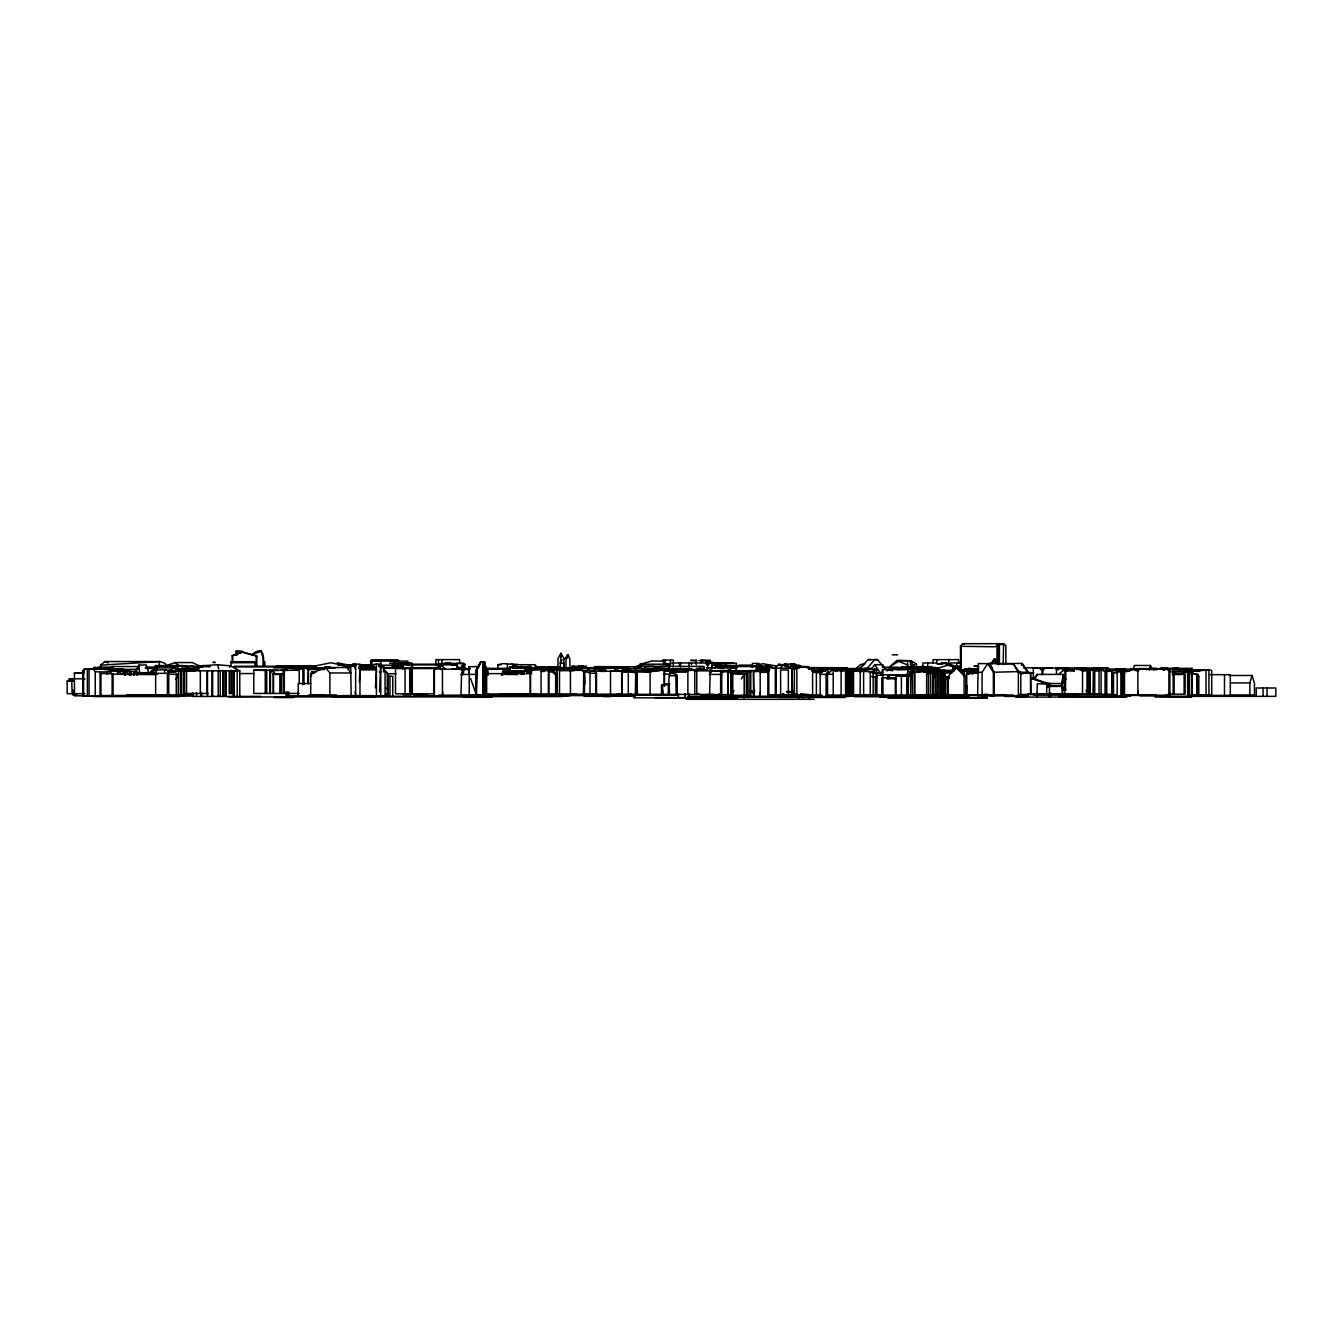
<?xml version="1.0" encoding="UTF-8"?>
<svg xmlns="http://www.w3.org/2000/svg" width="1343" height="1343" viewBox="0 0 1343 1343"><rect width="100%" height="100%" fill="white"/><g stroke="black" fill="none" stroke-linecap="round" stroke-linejoin="round"><path stroke-width="1.5" d="M966.742 685.266L966.658 694.919L966.826 670.039L964.475 670.039L964.308 675.411M760.239 692.35L760.172 696.396L760.172 671.45L753.507 671.466L753.507 696.396M733.933 690.403L730.777 695.321L731.65 673.313M477.672 667.907L480.979 661.881L484.705 661.914L484.47 696.228M1138.025 691.259L1137.874 695.221L1137.874 668.596L1168.897 668.596L1169.854 671.08L1169.854 695.221L1124.527 695.221L1124.527 671.45L1131.125 668.915L1136.128 668.932M307.816 683.671L308.42 669.502L307.295 669.385L324.586 669.368L307.295 669.385M521.94 671.55L521.94 674.488L521.554 671.869L505.891 671.869L505.774 674.488L517.424 674.488L504.632 673.196L501.14 675.093M664.265 674.102L664.432 670.795L670.039 670.829L669.804 674.102L664.265 674.102L664.265 684.896L662.183 685.014L668.663 684.175L668.663 694.281M359.303 681.841L359.974 669.872L376.426 669.872L375.419 687.834M621.456 668.848L645.295 668.848L645.127 671.819L631.025 671.701M755.891 671.618L756.613 666.262L757.032 670.946M478.108 667.723L477.47 666.615L468.992 666.682L468.908 672.709M596.493 694.18L596.493 673.279L594.966 671.131L590.081 671.114L589.946 694.18L591.524 694.18M379.532 691.83L380.505 668.126M390.477 661.612L390.595 659.849L378.911 659.849L379.011 661.612L378.323 659.816L371.826 659.816L370.55 660.756L370.55 664.852M1028.486 695.808L977.62 695.808L978.241 663.643L992.645 663.593L993.971 661.763L995.902 661.696L998.101 664.718M463.234 673.296L463.553 669.2L464.376 669.586M1036.997 694.516L1037.283 683.721L1046.835 684.023L1046.6 694.516M442.77 691.947L442.451 695.842L442.451 668.982L433.856 668.982L433.856 695.842M730.777 695.321L730.928 671.534L750.821 671.534M671.634 672.138L675.714 672.155L675.915 669.553L645.278 669.569L645.127 672.155L651.254 672.088M397.662 661.125L397.763 659.816L391.166 659.816L391.854 661.612L390.595 659.849M968.739 674.236L968.353 670.358L968.102 673.498C964.694 667.958 980.323 671.147 964.979 670.392L978.644 670.745M668.663 684.04L662.452 684.997L662.435 694.281L662.77 690.587M932.949 696.043L933.318 669.234L908.405 669.234L907.146 674.891M969.915 673.598L970.25 670.258M731.18 672.692L730.961 670.308L709.927 670.829L709.574 674.421L721.846 674.421M524.559 671.55L506.009 671.55L505.774 673.733M521.168 674.488L521.554 671.869M921.835 667.253L916.681 667.672M1189.545 674.925L1190.032 671.651L1191.896 671.5L1192.231 696.597L1169.77 696.597M747.212 695.321L747.212 673.833L747.581 671.534L748.639 671.718M1062.548 694.516L1062.548 688.455L1065.385 688.455L1065.855 689.933M1061.44 685.215L1063.152 674.404L1037.35 674.404L1033.153 678.97M69.567 681.186L69.937 679.239L74.469 681.186L74.469 693.676L73.076 690.117M1133.542 668.764L1134.264 665.473L1150.397 665.473L1152.462 669.133L1144.454 668.663M907.18 674.723L908.338 669.536M1149.306 670.241L1150.397 665.473M129.398 675.395L130.305 671.215M927.56 669.402L882.603 669.502L881.361 674.807L896.99 674.857M440.185 663.744L443.878 664.483L442.485 663.744C436.945 664.432 453.514 662.754 449.737 663.677M1030.501 694.516L1030.568 672.524L1020.798 672.893L1020.798 694.516M1062.33 694.516L1062.531 685.635L1049.622 685.635L1049.185 697.084M1146.838 669.788L1146.888 668.814L1161.342 668.965M1093.756 674.857L1094.73 671.013L1089.912 668.747L1084.389 669.569M910.588 695.036L910.94 671.131L913.828 671.231L913.358 673.363M910.655 679.86L910.94 674.774L908.674 674.706L908.137 695.036M1062.078 683.184L1063.27 679.021L1066.141 679.021M201.97 667.219L202.407 665.725L217.532 664.735L230.257 665.826L239.776 670.829L239.776 696.95M494.157 669.167L489.859 669.284L491.387 669.167M512.203 668.394L513.278 664.718L534.531 664.718L537.318 667.001M1062.078 688.758L1063.27 679.021M595.352 677.09L596.493 673.279M676.268 694.381L676.368 675.193C664.651 667.135 670.493 688.052 669.267 694.381M1249.88 694.952L1249.88 682.899L1252.129 675.479L1229.181 675.479M1050.814 686.323L1049.739 683.285L1047.876 683.654L1046.6 687.834L1047.087 683.956L1031.055 678.383M941.527 672.742L942.081 670.98L944.7 670.342M229.636 667.353L230.14 665.843M929.071 669.486L929.742 667.488L935.635 667.488L936.457 669.469M1166.798 669.183L1174.151 669.116L1173.194 671.836L1173.194 694.197M1065.385 688.455L1064.865 689.748L1062.33 689.765M767.86 696.396L767.86 672.356L768.817 670.039M709.574 694.6L710.262 669.25L710.951 671.886M529.276 670.98L531.106 671.198L528.773 671.785M690.604 669.25L689.899 670.845L689.899 669.284L688.204 669.267M966.49 670.241L965.97 671.382L968.152 670.241L968.152 672.893L978.174 672.91M478.326 667.689L480.979 661.881M562.146 659.665L560.115 663.224L563.859 663.224L563.859 668.696L563.859 659.631L568.19 654.813L565.991 659.631L565.991 667.202M402.648 669.116L403.303 663.593M411.176 669.116L411.831 663.593L392.71 663.627L399.19 663.61M889.855 674.925L886.884 678.786L895.815 678.786L896.402 674.908L889.855 674.925L888.008 678.786L888.008 674.824M507.738 671.466L510.038 666.816L525.18 666.816L535.085 668.663L553.601 667.891M1035.554 678.014L1037.35 674.404M175.95 679.524L178.636 674.186L167.909 674.186L167.909 671.903L191.814 670.627M484.957 696.228L485.679 666.094L485.679 696.228L460.918 696.228L461.606 673.145L462.21 674.32M135.307 672.004L138.917 665.087L146.219 664.919L148.939 673.699M999.343 644.204L999.343 664.181L999.343 644.204L997.194 644.204L997.194 663.962M997.194 644.204L996.674 646.134L994.995 646.772L960.463 646.302L960.463 669.771M1003.154 664.617L1003.59 643.683L1005.857 645.58L1005.857 664.197M828.127 669.217L832.912 667.74L847.315 667.74L811.105 667.639L808.738 669.603M476.95 669.469L476.077 696.228L476.228 669.536L480.71 661.629L484.084 661.981L484.084 696.228M676.822 694.381L676.368 675.193M992.309 667.975L989.22 663.56L1013.327 663.862L1019.371 672.255M992.779 662.065L994.777 658.658L998.42 663.61L1022.107 663.425L1028.486 672.255L1019.102 672.255M900.079 660.555L896.855 660.555L889.838 666.581L900.079 660.555L911.209 660.739L916.53 664.13L916.53 668.898M614.557 670.358L615.833 668.21L620.735 668.21M814.294 669.049L813.103 671.013L814.362 669.133M569.701 669.838L570.305 670.745M95.873 669.385L98.71 669.2M741.302 678.954L744.458 674.035L730.777 673.263L738.784 673.733M155.167 668.982L157.148 665.893L202.608 666.497L199.822 666.464M914.902 671.567L913.744 671.366L912.451 673.363L912.451 695.036M181.574 669.032L183.588 665.893L187.835 666.262L188.692 668.394M541.867 669.25L550.194 667.756L555.834 669.418L551.956 668.428M1153.788 670.107L1154.644 668.814L1156.105 669.653M461.455 668.764L460.867 669.486L462.093 665.692L463.553 667.572L463.553 673.296M994.256 695.808L994.256 672.255L989.22 663.56L987.726 663.694L982.069 672.255L982.069 695.808M1163.542 670.107L1164.465 668.764L1167.537 668.764L1167.537 669.67M1187.195 670.275L1190.637 670.275L1191.996 668.344L1166.446 668.394L1167.806 669.502L1167.235 668.159L1160.94 668.159L1167.235 668.159M462.093 665.692L460.867 667.572M871.221 669.435L874.595 664.684L882.737 664.735L887.236 671.03M516.384 671.651L517.105 670.661L521.168 670.745L521.168 671.718M953.513 671.534L955.931 668.193M965.835 695.002L965.835 676.016L957.123 666.514L955.427 666.514L948.242 676.469L948.242 695.002L1013.226 695.019M989.959 664.718L994.777 658.658M587.042 671.282L589.275 668.277L602.554 668.361L605.072 671.349L603.813 671.382L603.813 668.579L605.072 668.042L619.492 667.991L603.813 668.579M464.879 664.231L463.301 664.231L464.879 664.231L464.879 669.217M1153.201 669.569L1155.433 668.562M111.033 696.161L82.83 696.161L82.83 670.879L84.324 668.932L116.455 669.267M1163.525 668.848L1163.844 669.855C1166.58 668.629 1161.007 668.78 1164.431 669.116L1164.834 669.67M149.107 673.8L151.675 670.694L155.788 670.694M391.317 667.723L393.449 665.171L397.511 668.361L397.696 663.089L412.049 663.089M355.643 669.099L354.233 666.229L350.724 666.246L348.324 669.099L348.324 666.363L339.494 665.205L355.341 665.138M826.096 696.53L826.096 674.421L828.329 671.752M972.198 673.968C969.495 669.167 971.493 674.74 970.334 672.692M1166.731 669.687L1167.537 668.764M859.973 668.898L868.014 659.631L870.852 659.598M865.563 670.123L874.679 659.631L877.516 659.598L884.668 668.059M960.463 646.302L962.763 643.683L1003.59 643.683M829.487 669.418L824.602 669.099L820.17 674.354L826.096 674.387L828.513 671.785M727.184 666.363L726.16 664.584L723.021 668.008L725.707 665.658L731.415 668.075M826.13 674.371L827.54 674.387M906.743 676.671L911.897 671.785L906.743 676.671L906.743 695.254L935.148 695.305M721.678 668.562L726.16 664.584M820.17 672.541L821.345 671.382L817.702 671.382L816.376 672.675L820.17 672.541L820.17 696.53L848.759 696.53M780.317 667.958L784.278 664.13L795.14 664.181L792.773 664.13L790.02 666.766M516.283 671.483L517.105 670.711L506.328 671.315L509.417 671.483M949.904 673.733L954.252 669.603M833.432 668.696L827.54 674.27L833.214 674.27M836.169 671.483L839.123 668.696L842.279 670.862M895.999 695.875L895.999 676.167L897.426 674.824L909.899 674.824M923.598 672.306L928.282 668.428L932.949 674.27L928.282 668.428M1184.644 670.929L1189.092 671.752L1184.644 670.929L1181.085 674.539L1172.321 674.522M84.324 668.932L109.287 669.167L112.426 666.531L139.605 666.531M1184.677 672.155L1186.037 670.929M774.81 667.991L777.866 665.289L784.463 665.289M854.601 669.687L860.662 664.432L864.842 664.046M525.902 668.831L539.147 668.277L525.902 668.831L525.902 666.833L520.01 666.9L520.01 668.075L538.728 668.848L514.403 667.84L520.01 668.075M860.108 695.053L860.309 671.349L860.309 672.625M868.921 671.349L860.108 671.517M112.694 668.109L100.54 668.109L100.54 665.154L104.888 661.545L160.237 661.545L165.441 663.526L165.441 667.404M100.54 665.154L160.237 661.545M463.872 663.459L456.452 663.425M614.456 670.51L616.84 668.562M405.049 663.61L406.09 662.77L407.936 664.147L405.049 663.61L406.09 663.61M726.966 671.433L729.736 669.653L729.736 672.826M726.798 672.037L729.736 669.653M758.661 669.536L758.661 665.792L757.754 666.632L759.668 665.826L759.668 669.502M858.63 668.831L864.103 664.432M769.186 665.91L768.28 665.843M522.914 671.97L520.161 672.171M847.685 669.284L847.013 669.821L872.866 669.284L873.974 673.582L874.763 668.932L874.763 673.212M519.959 671.718L521.168 670.745M1059.358 673.514L1064.26 669.905L1074.148 670.862M789.13 667.202L792.118 665.037L799.219 665.188L802.14 666.9M540.155 667.941L536.78 669.469M584.255 671.987L583.534 694.18L583.668 672.407L585.279 671.433L584.255 671.987L584.255 694.18M436.676 667.79L440.873 664.802L455.999 664.802L461.186 669.905M84.928 693.676L67.15 693.676L67.15 681.186L69.937 679.239M438.59 667.941L441.646 665.826L445.607 669.049M987.726 663.694L993.384 672.255L1019.371 671.567L1023.013 673.766M901.405 695.875L901.405 676.301L906.743 676.284M531.039 671.299L529.763 672.004M1108.059 668.059L1105.39 668.713L1108.059 668.059L1108.059 671.517M832.391 668.411L831.67 668.881L872.866 669.284M793.26 666.85L796.046 665.037M277.447 665.624L274.022 667.924L308.705 667.84L312.113 665.624L278.051 666.061M506.697 673.212L506.009 672.893M530.435 693.844L530.435 670.224L535.085 667.941M730.961 670.308L730.105 670.829L731.028 671.534M922.977 666.229L918.31 667.219L920.559 666.951M486.754 669.721L487.979 669.049L487.979 675.294M610.511 671.349L631.445 670.644L629.884 671.483M192.67 670.829L202.407 665.725M183.773 669.536L191.025 665.843L199.939 667.807M441.192 663.795L450.66 663.14M580.999 666.732L577.826 666.732L580.999 666.145M635.172 669.318L641.484 666.296L647.477 666.481M1088.233 668.747L1094.73 670.912L1099.044 670.845L1099.044 694.096L1027.378 694.096M641.601 669.351L648.233 666.296L654.461 666.481L661.344 669.536M1153.738 668.428L1151.874 669.284M916.446 664.046L913.962 664.986M916.782 671.534L913.022 672.071M783.724 693.475L780.636 694.835L780.585 669.989L788.341 669.989L788.341 694.835M1065.083 668.176L1067.702 668.176M311.576 675.798L311.576 671.769L313.742 671.718M732.707 663.257L715.047 664.114M156.191 672.222L156.711 669.754L153.354 669.788L153.354 672.222M153.354 669.788L158.004 667.891L175.161 667.891L177.847 670.778M164.618 672.222L164.618 670.224L169.52 670.191L175.161 667.891M325.61 667.538L329.891 672.977L351.144 672.977L346.847 667.538L325.61 667.538L310.72 673.598L310.72 695.926M793.495 694.835L796.819 693.475M164.618 670.224L165.861 669.721L156.191 669.956M850.102 695.053L850.102 670.442L860.309 671.349M849.078 672.625L849.078 671.215L845.62 672.239L846.476 671.903L846.476 695.053M251.745 654.729C264.269 644.355 263.799 657.197 263.681 666.246M845.57 672.625L846.913 672.088M847.769 695.053L847.802 671.366L851.395 670.291L850.102 670.442M252.534 654.612L261.449 651.07M1128.657 670.896L1133.727 668.932L1138.713 670.577L1133.593 668.915L1128.624 670.812M230.929 665.893L230.929 661.713L254.969 661.713L256.228 662.72L232.154 662.703L232.154 655.77L242.093 652.11L256.815 656.106L256.815 666.246M232.154 655.77L242.68 652.11L256.815 656.106M641.417 667.152L637.824 668.243L640.846 667.152M165.441 665.876L175.094 662.569L192.318 662.569L199.15 665.876M394.137 666.934L397.511 665.843M951.952 670.543L944.834 672.91M582.929 670.912L589.695 670.526M655.434 669.402L650.314 670.61L659.48 668.613L644.019 669.368M944.834 672.272L952.204 670.459M527.01 672.306L531.106 671.5M1062.917 670.157L1062.917 668.26L1064.378 667.807L1085.849 668.226M409.565 664.097L407.785 662.77M1077.875 667.79L1075.055 668.176M792.051 694.835L792.051 669.334L804.39 666.497L812.599 668.864L812.616 695.254M641.283 664.466L633.493 667.538M196.699 669.452L198.277 668.965L185.586 669.452L197.371 669.402M283.02 666.246L285.387 665.742L281.644 666.85M660.101 669.368L654.192 667.773L660.118 669.217M718.253 668.059L723.843 667.74M804.39 666.497L793.747 668.814M792.202 664.013L794.082 664.13M670.61 660.101L669.603 666.346L640.124 666.313L640.124 664.197L651.288 661.209M937.767 664.114L942.904 662.754L952.892 666.615L952.892 670.963L953.715 670.325L937.968 670.325M959.305 670.09L959.305 667.958L946.53 662.754L938.153 664.181M548.901 693.878L548.901 672.071L551.855 671.299L553.45 671.299L557.244 674.841L557.244 693.878M553.45 671.299L548.901 672.071M941.225 664.147L944.767 663.224M940.469 671.718L941.98 671.315L941.98 694.549M583.366 666.246L571.95 666.346L571.95 669.083L568.794 668.864M175.782 670.409L184.965 668.193L194.45 668.193L195.071 669.452M189.279 669.452L194.45 668.193M177.209 670.644L181.288 669.704M1070.724 670.812L1074.383 669.989M1076.398 669.536L1082.475 668.159L1093.37 669.385L1093.37 694.096L1093.756 669.318L1093.756 694.096M506.764 669.62L510.34 668.831M513.513 668.143L521.42 666.397L529.31 668.075L569.919 668.075L547.692 666.732M544.452 671.416L541.078 671.416L541.078 693.861M127.652 671.769L122.733 668.696L113.483 669.922L115.313 669.737M541.078 671.416L546.517 670.207L550.345 671.416M1064.865 694.516L1064.865 671.181C1072.083 669.771 1080.158 666.246 1086.991 670.879L1086.991 694.096L1086.051 690.252M1065.402 689.949L1065.855 671.181L1064.865 671.181M928.718 666.766L929.641 666.564M1077.976 669.318L1081.3 668.596M1089.526 669.418L1093.303 668.613L1099.044 670.845M490.816 669.486L498.052 668.797L497.867 664.718L503.323 663.576L516.602 664.718M511.095 664.147L517.139 664.718M759.466 664.432L762.908 663.761L776.657 665.994M720.62 694.6L720.62 672.44L729.165 671.013L732.724 672.071M720.62 672.44L722.97 672.205M1095.636 670.526L1100.924 669.519L1105.725 670.862L1105.725 694.314M1182.763 669.418L1186.591 668.68L1178.012 669.435M1194.884 670.342L1211.722 670.241L1211.722 694.851L1191.812 695.002M397.696 663.358L408.574 663.089M1195.455 670.426L1198.107 670.241M496.171 669.486L499.831 668.797M767.726 670.577L764.956 670.845M816.376 672.339L826.046 670.56L812.616 672.356L816.376 672.339L816.376 695.54M978.006 665.775L973.893 666.078L978.879 666.749M1164.331 669.402L1178.096 667.756L1180.128 670.039M1173.194 673.279L1182.125 674.455M925.847 667.337C921.416 668.075 929.138 665.02 929.608 668.059L934.543 668.025A26.021 9.183 -2.5 0 0 939.479 667.656L947.856 665.255L952.892 666.615M517.894 671.718L527.765 670.543M333.568 668.042L335.011 668.159L286.126 668.226M389.621 663.358L405.435 663.089M1185.466 672.104L1189.545 671.45L1189.545 696.597M1182.948 673.716L1182.948 672.44L1189.545 671.45M509.266 671.231L502.584 671.315L502.584 675.193M664.265 684.896L669.804 684.04M380.74 663.912L373.522 664.349L373.522 666.363L376.426 669.872M755.958 666.632L756.864 665.792M757.754 665.927L758.661 665.792M1118.887 671.013L1129.748 669.905L1123.822 670.728M932.008 673.095L932.949 672.977M302.863 684.712L302.863 667.085L303.988 666.951L303.988 684.577M307.295 667.085L308.42 666.951L308.42 683.671M506.512 671.55L506.512 673.212L502.735 674.354L502.735 673.296L506.512 672.893M847.802 671.366L849.078 671.215M450.09 664.382L455.697 664.349M490.229 669.2L484.622 669.2L510.34 669.2M456.536 669.267L461.304 668.78M762.035 666.749L766.668 668.898L765.762 668.915L765.762 665.994L767.676 665.809L767.676 669.737M768.28 665.994L770.211 665.809L750.922 666.632M778.42 664.164L779.947 664.046M932.512 670.459L911.511 672.054L932.512 670.459L932.512 696.043M284.196 669.25L287.217 668.999M933.503 669.469L938.875 669.15L938.875 694.532M934.711 669.486L938.875 669.15M907.113 695.875L907.113 675.109L908.019 675.042M348.324 666.363L352.806 666.363L352.806 664.281L355.643 664.08L355.643 695.808L355.207 691.695M1106.044 670.845L1111.416 670.845M84.173 672.877L74.436 673.078L74.436 679.289M393.65 661.495L399.039 661.058M764.52 670.845L769.354 670.526M621.893 694.046L621.893 672.054L629.951 671.181L636.431 672.037L636.666 690.957M621.675 694.046L621.675 672.088L629.884 671.634M635.726 673.011L636.985 672.994L636.985 690.42M325.728 666.984L324.586 667.051L330.16 666.984L329.035 667.051M762.186 669.754L762.186 665.826L760.272 666.632M919.552 667.672L923.077 667.471L920.005 667.219M1080.376 668.814L1083.616 668.713L1088.401 670.98L1082.105 668.713M74.436 673.078L84.34 672.524M944.817 677.124L948.897 676.922M945.438 677.191L949.148 677.006M915.439 671.769L916.379 671.618M940.805 671.92L943.407 671.785L943.407 694.549L934.963 694.549M1062.917 668.26L1064.865 668.176M1195.589 670.459L1208.918 669.956L1208.918 695.002M1192.886 671.08L1208.918 669.956M925.058 671.164L923.346 671.164L928.433 673.766L925.058 671.164L914.382 671.853L914.382 695.036M1111.651 672.742L1117.191 672.49L1113.515 672.49L1113.515 694.684M730.458 666.783L736.468 666.514L736.468 663.207L710.481 663.207M1191.224 694.684L1198.812 694.684L1198.812 676.284L1197.402 676.167L1197.402 694.684M1049.101 684.124L1047.087 683.956M657.818 666.833L669.603 666.346L654.83 666.833M489.977 668.864L498.673 668.948M192.603 669.469L195.994 669.351M451.601 664.869L455.697 664.802M913.206 671.668L928.114 671.265L930.464 673.481L928.433 673.481L926.066 671.265M910.017 675.042L910.017 671.785L928.114 671.265M713.637 663.392L720.738 663.324L713.183 663.291M941.04 670.358L944.565 670.342M676.419 670.577L652.732 670.006L653.739 670.426M915.943 671.819L915.154 671.634M1115.311 670.526L1113.901 669.905L1130.034 670.829M125.252 671.466L126.762 671.349M700.828 659.933L710.481 660.387L707.039 661.176L721.443 664.281M940.469 694.465L940.469 670.929L938.875 670.963M910.017 671.785L911.142 671.752M1120.885 671.97L1119.122 669.536L1115.378 669.536L1117.191 672.037L1120.885 671.97L1120.885 697.084M153.354 672.742L150.802 672.776L154.344 672.944M556.036 669.972L561.374 669.888L560.182 668.461L552.93 668.461L554.256 669.989M1086.991 670.879L1082.542 670.929L1076.717 668.596M572.236 670.778L572.236 667.958L606.465 668.025M622.951 668.982L630.673 668.881M749.948 671.701L736.048 671.869L736.4 666.43L756.613 666.262M812.263 670.275L818.76 670.207L820.338 671.601M1065.402 671.282L1066.963 671.265M1030.501 672.793L1020.798 672.893L1021.301 673.766M480.71 661.629L484.084 661.981M812.599 694.835L768.8 694.835L768.8 666.732L776.12 668.629L776.12 694.835M605.072 671.349L600.338 671.382L597.803 668.361L589.275 668.277M812.599 668.864L801.805 666.497M1191.996 673.598L1197.939 674.488L1197.939 694.684M1062.078 683.05L1065.066 683.033M663.543 663.157L670.61 664.114L663.543 663.157L663.543 660.101M108.817 669.62L117.244 669.553L120.115 672.574L120.115 669.234M654.192 667.773L661.495 668.948M792.051 669.334L792.655 694.835M731.885 671.802L736.048 671.785L736.652 667.84L706.368 667.84M970.351 673.229L971.778 673.212M599.717 668.075L594.126 668.025L609.89 668.143M602.033 668.092L603.108 668.143M442.451 669.217L462.21 669.167L462.848 670.745L461.556 665.742M273.2 693.441L273.2 673.699L284.33 674.455L275.701 674.455L272.394 670.241L269.842 674.102L269.842 693.441L269.842 670.224M147.327 695.12L193.543 695.338L100.053 695.523L100.053 673.414L113.081 673.8L113.081 695.523M621.893 672.054L622.296 694.046M970.485 672.809L978.678 672.793M895.999 676.167L901.623 676.15M399.224 663.61L400.785 663.61M739.003 665.138L751.207 665.104M535.32 666.799L543.562 666.783M384.216 667.555L402.648 667.505M733.11 668.075L736.417 668.059M191.243 669.368L198.932 669.351M796.684 668.495L774.391 668.109L776.12 668.629M818.676 668.864L872.413 668.797M940.755 670.358L938.27 670.325M155.654 695.523L155.654 673.347L167.405 673.313L168.731 673.833L168.731 695.523M239.776 673.565L254.347 673.548M935.702 672.356L937.28 672.356L935.567 670.073L933.989 670.073L935.702 672.356L935.702 696.043M476.815 674.354L460.918 674.505M669.267 675.764L676.822 675.747M908.137 676.066L910.588 676.049M236.066 651.288L242.63 651.489L236.066 651.288L236.066 655.031M892.205 654.83L897.745 654.83M868.014 659.631L877.516 659.598M662.519 660.101L673.313 660.101L673.313 667.085M696.01 660.387L690.621 660.387L696.765 660.874M370.55 660.756L379.011 660.756M651.842 660.957L665.356 661.142L665.356 660.101M911.209 660.739L896.855 660.555M941.997 662.754L942.904 662.754M671.517 662.955L711.975 662.955L711.975 669.15M713.637 663.073L733.144 663.073M936.222 662.955L922.91 662.955L922.91 666.867M950.575 662.955L961.37 662.955M352.806 664.281L359.974 664.08L359.974 695.808M412.486 664.181L442.032 664.181M515.83 664.718L517.139 664.231M640.124 664.197L669.603 664.197M450.711 664.349L456.905 664.349L456.905 667.437M497.867 664.718L501.224 664.718M373.169 665.205L359.303 665.138L373.723 665.205M402.648 664.953L411.176 664.953M411.831 663.593L412.469 664.953L440.303 664.919M717.128 665.054L712.428 665.054L712.428 668.294M1021.435 665.104L1023.081 665.356M337.966 665.272L356.096 665.205M379.179 665.171L393.449 665.171M183.42 665.54L155.284 665.54L155.284 670.006M198.395 665.507L210.146 666.598L202.205 666.598M716.474 665.473L736.468 665.473L736.753 666.514M392.844 665.91L403.437 665.792M716.658 665.843L736.753 665.843M755.958 665.927L762.186 665.826M765.762 665.994L770.966 665.843M187.835 666.262L157.148 665.893M234.421 666.246L316.058 666.246M586.656 666.145L578.665 666.313M298.347 666.363L309.679 666.363M359.118 666.363L374.982 666.816L358.514 666.816M379.28 666.38L383.628 666.766L383.628 671.936L383.863 668.126L385.072 671.936L385.072 695.808L286.126 695.808L286.126 691.863M527.765 666.413L531.207 666.413M571.95 666.346L574.418 666.346M716.91 666.43L756.193 666.43M379.28 666.766L383.628 666.766M550.697 666.766L556.657 666.766M640.527 666.833L594.563 666.581L593.321 667.857L595.939 667.874M715.97 666.581L732.338 666.581M784.9 666.632L808.788 666.632L810.719 669.167M931.924 666.699L919.854 666.716L923.212 666.783M956.283 666.816L960.463 666.581M99.147 667.118L100.54 668.109L99.147 667.118L113.064 667.118M146.085 667.118L155.973 667.118M302.863 667.085L308.42 666.951M537.234 666.967L548.565 666.967M907.129 666.883L925.394 666.883L922.876 668.797L911.142 668.797M952.892 666.917L955.074 666.917M311.996 667.353L308.705 667.353L330.747 662.77L344.312 665.507M624.394 667.353L624.126 670.006L622.43 667.538L604.736 667.538M882.099 667.202L898.551 667.202M909.06 667.32L900.7 667.32L920.475 667.437M811.105 667.639L822.42 667.84M100.54 667.84L93.691 667.555L101.279 667.605M332.392 667.891L333.618 667.891M383.108 667.958L439.866 667.639L441.83 669.687M478.209 667.924L477.47 666.615M887.874 667.874L908.741 667.874M1023.467 667.807L1040.12 667.807L1040.909 669.519M145.145 668.109L157.299 668.109M384.988 668.126L395.43 668.126M1051.989 668.025L1033.304 668.21L1033.304 678.5M358.514 668.445L374.982 668.445M485.427 668.411L510.021 668.327M597.803 668.361L602.554 668.361M624.999 668.361L629.951 668.361L615.833 668.21M696.748 668.378L703.782 668.378M756.932 668.378L768.867 668.378M864.153 668.378L872.514 668.378M910.806 668.31L912.233 668.31M929.121 668.294L931.068 668.294L935.702 674.22L933.805 674.387L933.805 696.043M968.622 671.248L968.622 668.445L970.485 668.445L970.972 673.246M1077.522 668.495L1088.888 668.495M147.411 668.579L156.896 668.579M457.879 668.814L468.019 669.536M462.899 668.613L470.201 668.613M487.375 668.613L490.229 668.613M674.236 668.663L691.628 668.663M839.123 668.696L830.964 668.898M1070.354 668.747L1056.488 668.747L1056.488 674.102M469.765 669.049L463.587 669.083L469.496 669.721M569.298 668.982L571.95 668.982M660.874 668.948L680.532 668.948M1116.486 668.814L1125.652 668.814M175.48 669.334L182.866 669.334M302.863 669.368L287.368 668.025M452.02 669.2L468.724 669.2M830.897 669.183L831.989 669.183M874.763 669.2L876.794 669.2L876.794 673.212M966.725 669.284L978.426 669.284M1107.958 669.351L1144.874 669.2M1146.838 668.982L1169.149 669.351M1187.984 669.334L1191.493 669.334M110.042 669.553L138.614 669.284M465.031 669.267L467.431 669.267M593.304 669.368L605.089 669.368M935.349 669.452L938.639 669.452M1040.288 669.418L1043.964 669.418M1109.838 669.502L1106.095 669.502L1119.122 669.536M567.988 669.855L582.258 669.838L582.929 671.03M769.707 669.855L756.126 669.855L768.431 670.375M937.884 669.67L940.755 669.67M1191.778 669.855L1200.088 670.761L1192.08 670.745M550.748 670.09L571.732 670.09M601.782 670.039L605.659 670.039M891.735 669.939L886.867 669.939L892.659 670.728M1110.627 670.157L1117.896 670.157M1172.254 669.804L1184.593 669.804L1185.886 668.529L1190.637 670.275M299.237 693.441L253.777 693.441L253.777 670.224L299.237 670.275L299.237 683.788M550.479 670.291L556.858 670.291M570.456 670.325L591.524 670.325M644.439 670.392L672.709 670.426L666.934 670.241M812.616 670.442L826.029 670.442M222.753 696.446L222.753 670.56L226.195 671.181L226.195 696.446M234.219 671.08L230.845 670.459L234.219 671.08L234.219 696.446M269.036 670.51L278.622 670.526M560.014 670.711L573.394 670.51M601.546 670.661L605.609 670.677M749.663 670.577L768.901 670.577M966.658 670.543L962.646 670.526L977.956 671.265L976.428 671.282L978.51 672.457M1192.886 670.593L1195.522 670.593M170.796 670.812L239.776 670.829M650.6 670.829L630.136 671.181M687.851 670.879L671.248 670.879L670.056 672.138L686.525 672.138M687.885 694.499L687.885 669.267L694.801 670.795L709.574 670.845M709.927 670.829L749.747 670.862M811.608 670.879L822.554 670.879M855.995 670.812L833.214 670.812L833.214 695.103M942.987 670.946L950.726 670.946M975.773 670.795L977.385 670.795L970.502 670.543M1096.291 669.519L1105.725 670.862M222.753 670.56L226.195 671.181M747.447 695.321L747.447 671.114L750.771 672.02L750.771 695.321L727.889 695.321L727.889 671.282L729.266 671.248L729.165 669.653M116.153 671.466L137.104 671.45L137.104 675.361M233.313 671.366L237.207 671.366L237.207 696.446M650.113 671.584L590.215 671.08L589.946 673.263L596.057 673.279L596.057 694.18M941.561 671.299L947.486 671.282M1104.147 671.332L1112.004 671.332L1112.004 694.297M1172.154 671.5L1191.896 671.5M93.473 669.167L95.235 671.802L111.033 672.004M311.576 671.769L316.142 671.718L313.96 671.769L313.96 673.598M731.297 671.819L727.889 671.282M942.736 672.02L949.551 671.651M1170.106 671.836L1190.032 671.651M167.909 671.903L175.782 671.903M379.28 671.936L380.74 671.936M750.771 672.02L747.447 671.114M942.064 672.088L950.089 672.088M977.62 672.255L982.405 672.255M136.331 672.642L154.344 672.642M881.361 672.591L880.236 672.591L874.595 664.684M941.107 672.709L945.925 672.709M882.955 675.26L880.521 672.843L874.528 672.843L876.945 675.244L882.955 675.26L882.955 694.868M941.359 672.994L952.204 672.793M978.174 672.86L966.826 673.699M970.485 673.078L978.678 673.078M1027.177 673.112L1033.875 673.112M1120.801 673.112L1124.746 673.112M732.774 673.397L732.774 695.321M387.288 696.312L387.288 673.263L383.359 669.15L387.741 673.716L396.051 673.716M486.653 673.615L531.761 673.615M1174.151 673.783L1185.13 673.783L1185.13 694.163L1168.175 694.163M273.149 670.241L273.536 674.102L274.543 674.102M112.292 674.186L156.997 674.354M155.67 674.539L120.198 674.354M943.441 674.438L944.901 674.438L944.901 695.07L928.97 695.07M1209.909 674.656L1230.306 674.656L1230.306 695.405L1191.157 695.405M551.855 671.299L555.649 674.841L557.244 674.841M871.288 676.419L876.878 677.09L872.984 677.09M944.263 677.174L949.3 677.174M895.999 677.779L881.814 677.779L881.814 694.935M944.028 678.45L949.484 678.45M69.047 678.803L84.928 678.803M944.028 678.618L948.544 678.618M67.15 681.186L74.469 681.186M1230.356 682.899L1249.88 682.899M310.888 683.486L298.196 683.486L298.196 695.926M1045.207 683.52L1061.44 683.503M669.267 684.04L668.394 684.175L668.394 694.281M663.274 685.081L661.511 685.081L661.511 694.281M1049.168 686.424L1062.33 686.424M385.71 688.455L387.153 688.455M1062.397 689.362L1062.548 688.455L1062.548 689.362M635.726 690.957L637.354 690.957L637.354 694.281M754.934 691.125L749.595 691.125L753.238 693.223M786.679 691.444L793.495 691.444M185.166 693.508L208.148 693.492M234.219 693.492L229.217 693.475L229.217 670.896M486.653 693.978L576.315 693.928M585.179 693.962L594.983 693.962M1040.254 693.727L1046.466 693.727M185.77 694.046L192.67 694.046M385.71 694.062L387.153 694.062M405.888 694.13L423.716 694.062M487.979 694.079L486.653 694.079L486.636 669.183M499.378 693.995L535.79 694.146M631.445 694.18L570.456 694.18L570.422 670.09M696.564 694.113L699.283 694.113M718.304 694.247L721.56 694.247M186.358 694.381L192.67 694.381M616.605 694.415L621.725 694.415M714.375 694.482L628.289 694.281L628.289 671.634L636.985 672.994M934.711 694.532L944.733 694.314L944.549 672.994M1018.363 694.516L1112.424 694.297L1112.424 671.114L1105.088 671.114L1105.088 694.297M403.253 694.633L410.471 694.633M520.413 694.801L547.306 694.801M618.972 694.717L619.895 694.717M705.814 694.6L729.434 694.6M871.288 694.751L876.878 694.751L876.945 675.244M944.028 694.616L949.669 694.616M952.069 694.801L979.03 694.801M1073.846 694.633L1117.191 694.684M72.556 694.969L76.853 694.969M126.158 695.053L165.021 695.053M178.266 695.07L193.358 695.07M309.629 695.07L324.586 695.07M421.266 695.086L427.779 695.086M468.489 695.086L499.596 695.036M505.321 695.019L516.585 695.019M520.866 695.019L561.391 695.019M562.7 695.019L564.463 695.019M620.953 695.103L647.897 695.103M827.54 695.103L928.433 695.036M1033.304 694.952L1077.875 694.952M1125.417 695.103L1156.323 695.103M1229.416 694.952L1254.48 694.952L1254.48 683.553L1252.129 675.479M308.705 695.238L336.522 695.238M414.802 695.389L425.143 695.204M438.355 695.187L479.35 695.187M490.027 695.204L520.177 695.204M561.156 695.254L594.278 695.321M595.352 695.271L601.362 695.271M613.398 695.12L678.064 695.221M770.714 695.204L821.53 695.321M847.013 695.254L883.375 695.305M954.168 695.338L1006.108 695.321M308.84 695.506L337.143 695.439M340.602 695.607L372.313 695.607M415.994 695.456L422.508 695.456M460.347 695.439L497.313 695.607M510.407 695.54L516.585 695.54M534.699 695.607L635.39 695.473M701.164 695.64L722.131 695.64M809.074 695.473L822.05 695.439M847.433 695.489L869.29 695.473M906.491 695.439L922.658 695.439M959.422 695.489L980.272 695.489M989.858 695.64L992.695 695.64M1125.736 695.439L1156.323 695.439M1164.935 695.405L1170.106 695.405L1169.921 692.988L1169.3 695.405M74.436 695.842L149.476 695.708M157.584 695.808L193.224 695.926M422.776 695.842L569.919 695.724M746.607 695.926L750.066 695.926M770.714 695.926L785.84 695.926M790.49 695.724L818.223 695.825M889.821 695.724L932.512 695.875M954.034 695.875L959.523 695.875M1104.265 695.691L1120.885 695.691M1139.838 695.724L1170.391 695.842M166.112 696.043L183.555 696.043M310.334 696.161L315.269 696.161M336.254 696.01L339.359 696.01M343.321 696.01L370.467 696.01M413.711 696.01L445.238 696.194M538.728 695.959L558.671 695.959M561.458 696.01L567.334 696.01M625.116 695.959L635.121 695.959M849.464 696.027L867.729 696.027M868.955 696.043L953.614 696.027M954.134 696.178L966.305 696.178M1125.971 695.976L1130.789 695.976M260.895 696.379L192.67 696.446L192.67 692.501M337.966 696.379L343.523 696.379M355.945 696.312L427.309 696.245M584.239 696.362L635.306 696.245M687.851 696.379L733.647 696.379M749.595 696.396L770.949 696.396M890.006 696.463L853.98 696.463L932.865 696.765M1005.051 696.429L1026.539 696.429M1058.754 696.396L1125.652 696.396M1160.302 696.362L1275.85 696.362L1275.85 688.002L1256.259 688.002L1256.259 696.362M93.691 696.564L179.677 696.564M475.858 696.614L562.364 696.547M603.343 696.581L609.89 696.581M716.86 696.614L777.026 696.614M808.234 696.698L811.021 696.698M941.527 696.53L969.075 696.53M1071.63 696.765L1112.071 696.664M228.176 696.95L462.479 696.916M700.106 696.883L796.349 696.883M879.715 696.916L908.271 696.916M921.298 697.051L954.789 697.051M1154.963 697.051L1191.14 697.051M463.268 697.252L492.008 697.252M770.211 697.067L803.366 697.067M1015.593 697.084L1126.777 697.084M273.854 697.554L293.916 697.554M654.696 697.605L706.905 697.605M777.681 697.403L845.066 697.504M633.493 697.84L673.313 697.84M915.792 697.823L987.29 697.873M658.557 697.991L737.844 697.991M887.706 698.159L987.239 698.159M686.155 699.317L814.076 699.317M999.192 644.472L1003.154 644.472M952.825 665.859L960.279 666.346M900.935 667.454L909.295 667.404M1163.592 669.721L1162.534 668.78L1149.826 668.764L1150.833 669.721M847.45 668.545L867.679 668.579M288.762 668.159L304.844 668.193M308.873 668.193L324.956 668.21M1198.107 670.526L1195.488 670.241M530.435 670.224L551.99 669.385L525.868 668.646M280.704 670.358L287.368 670.476M655.468 670.61L650.314 670.61C656.374 673.363 665.356 667.001 669.922 670.61M767.86 672.356L760.172 672.339L761.296 670.039L761.917 671.299M300.144 668.025L308.017 668.042M526.456 671.987L530.871 672.155L523.921 670.426L523.921 674.32M1093.303 671.013L1094.73 671.013M1124.527 671.433L1127.499 671.55M943.34 671.785L941.98 671.785M910.588 672.44L913.358 672.457M989.153 663.694L990.261 663.61M126.124 671.332L128.189 671.886M1171.062 669.099L1168.981 669.737M868.233 669.284L871.842 669.318M572.236 667.958L588.268 668.126M871.876 672.759L880.521 672.843M82.83 670.879L84.357 670.896M907.113 675.109L908.321 675.126M907.599 668.864L907.599 660.907L912.166 662.116L912.166 670.258M817.702 671.382L823.058 671.466M1086.873 668.713L1090.415 669.653M784.278 664.13L786.36 664.181M730.777 673.296L747.212 673.833M1156.827 669.032L1158.002 669.066M1158.254 669.032L1159.429 669.066M662.217 670.241L667.991 670.426M545.157 670.51L550.748 670.291M716.474 665.725L736.468 666.514M955.427 666.514L964.106 675.949L965.835 676.016M923.917 668.999L926.015 669.099M795.241 665.188L792.118 665.037M535.891 669.116L532.634 668.982M741.353 673.867L744.442 674.035L744.458 695.321L744.458 673.75M835.396 669.418L821.815 668.327M1151.874 668.663L1159.966 669.2M214.057 662.351C209.693 662.183 218.506 662.636 214.007 662.468M960.06 670.107L967.094 670.593M959.624 670.224L964.912 670.593M454.555 664.097L445.037 663.425L463.301 663.425L463.301 670.459M375.469 661.344L371.927 661.058L407.903 661.058L407.903 665.121M1123.822 670.829L1115.093 670.14M510.038 666.816L517.273 667.958M144.356 672.86L146.656 672.86M172.525 666.128L178.737 666.749L165.861 666.128M503.071 671.231L509.937 671.92M123.674 671.483L122.381 671.349L123.69 671.349M118.537 671.483L116.287 671.231M119.376 671.231L120.316 671.332M652.094 670.039L655.502 670.426M786.679 692.115L792.689 692.803M800.697 693.71L810.719 694.835M523.921 670.426L531.878 671.752M570.389 668.797L571.346 669.066M654.477 669.435L648.098 668.562L651.154 669.771M378.642 665.876L382.167 666.363M525.549 670.711L524.559 670.493L530.871 671.785M873.168 695.053L873.168 672.088L858.899 670.627M253.777 670.224L266.737 670.459L265.259 670.224L265.259 693.441M176.336 668.915L179.928 669.502M775.314 668.613L775.314 694.835M958.734 669.704L964.66 670.761M945.573 671.651L948.746 672.239M1174.571 673.783L1178.516 673.783M873.168 672.088L870.23 671.55L870.23 695.053M636.666 672.994L636.733 690.42M1195.522 674.035L1197.939 674.488M1064.26 669.905L1069.347 670.862M960.279 670.761L964.61 671.517L964.475 670.039M150.265 672.356L152.632 672.356M337.294 662.77L350.607 665.456M958.281 667.74L959.305 667.958M907.918 665.121L899.441 661.646M689.899 669.284L696.782 670.795L696.782 694.499M786.108 665.44L781.542 664.55L783.372 664.802M728.309 671.282L733.614 672.272M729.367 671.45L731.734 672.004M105.526 669.62L104.133 669.62M946.026 671.332L948.242 671.97M189.564 669.402L195.004 671.03M273.2 673.699L275.701 674.455M938.723 670.308L941.98 671.315M938.438 670.291L940.469 670.929M263.681 661.511L264.907 661.914L264.907 666.078M1131.125 668.915L1137.874 671.231M1031.172 677.678L1049.101 683.872M731.028 671.651L728.107 670.996L728.107 694.6M584.96 671.433L590.265 673.279L590.081 671.114M104.888 661.545L108.347 662.854M943.911 662.754L955.074 667.068M954.604 666.531L955.545 666.9M155.654 673.347L156.913 673.833M909.144 660.907L912.166 662.116M645.345 669.553L647.544 670.426M100.053 673.414L100.943 673.8L100.943 695.523M762.673 667.471L765.762 668.915M733.815 665.658L737.223 667.253M458.349 667.706L460.498 668.73M1083.616 668.713L1088.401 671.013M962.763 643.683L964.039 644.355M707.022 669.804L675.714 669.167L675.714 673.044M843.404 670.459L841.541 669.435L827.54 669.435L827.54 696.53M1191.224 671.836L1198.812 676.284M1013.327 663.862L1018.363 672.255L1020.798 673.766M1072.738 670.325L1073.98 671.282M230.929 661.713L232.154 662.703M175.094 662.569L179.156 665.876M1167.806 669.502L1166.446 668.394M555.331 668.545L557.563 670.577M645.295 668.848L646.386 671.601M442.485 663.14L443.878 664.483M397.763 659.816L399.039 661.125M896.57 669.603L907.549 669.519M236.284 669.586L233.951 666.934L284.011 666.934L286.294 669.553M970.905 671.819L972.785 673.968M1154.006 668.545L1154.795 669.569M440.873 664.802L441.646 665.826M109.287 669.167L111.033 671.802M550.194 667.756L551.872 670.308M725.606 664.584L727.57 667.723M534.531 664.718L535.991 667.152M1022.107 663.425L1027.378 672.255M994.374 658.674L997.178 663.442M563.993 658.59L560.971 653.202L557.949 658.59L557.949 668.747M913.744 671.366L914.818 673.363L914.818 695.036M520.01 666.9L520.916 668.629M594.966 671.131L596.057 673.279M184.965 668.193L186.543 671.332M753.507 671.466L753.977 696.396M525.902 666.833L526.54 668.294M929.742 667.488L930.867 670.056M1056.488 669.939L1055.682 668.059L1063.471 668.059L1044.216 668.025L1042 670.829L1042 674.857M568.19 654.813L569.919 659.329L569.919 671.433M573.041 667.941L574.065 670.778M470.604 678.45L476.815 696.228M260.861 651.07L263.094 657.768L263.094 666.246M954.688 666.917L955.074 668.143M1047.876 683.654L1049.168 687.834M1030.568 672.524L1031.055 694.516M217.532 664.735L218.808 669.032M1187.967 692.568L1189.092 696.597L1189.092 671.466M513.278 664.718L514.352 668.579M1188.404 671.567L1189.092 674.455M71.716 679.239L72.102 693.676M211.59 690.554L212.63 696.446L212.63 670.912M561.542 656.794L560.971 653.202L560.115 668.613M1063.152 674.404L1064.025 679.927M350.724 666.246L351.144 695.926M882.603 669.502L883.14 673.095M371.826 659.816L371.927 665.121M673.548 669.569L673.649 670.459M968.622 668.445L968.907 671.248M966.826 670.039L967.195 673.783M567.317 654.813L567.602 657.835M710.732 670.308L710.951 672.692M1062.531 685.635L1062.85 689.362M138.917 665.087L139.605 673.38M1046.835 684.023L1047.087 687.028M468.992 666.682L469.11 672.826M933.318 669.234L933.805 678.097M505.891 671.869L505.958 673.212M484.705 661.914L484.957 667.907M584.91 684.091L584.474 671.987L584.474 694.18M747.447 672.356L747.581 695.321L747.581 671.534M1267.087 688.002L1267.087 696.362M1263.075 688.002L1263.075 696.362M1224.497 674.656L1224.497 695.405M1206.048 669.956L1206.048 695.002M1197.687 676.318L1197.687 694.684M1196.848 674.505L1196.848 694.684M1191.996 668.344L1191.996 694.851M1187.632 671.735L1187.632 696.597M1184.123 673.783L1184.123 694.163M1174.151 669.116L1174.151 694.197M1170.441 668.948L1170.441 669.922M1168.897 668.596L1168.897 695.221M1163.844 668.948L1163.844 669.855M1162.534 668.78L1162.534 669.721M1156.39 669.956L1156.39 668.445L1150.75 668.696M1123.285 673.112L1123.285 697.084M1122.345 673.112L1122.345 697.084M1120.062 670.039L1120.062 671.299M1117.191 672.037L1117.191 695.691M1106.75 671.114L1106.75 694.297M1101.092 670.862L1101.092 694.314M1094.73 670.912L1094.73 694.096M1089.878 669.368L1089.878 694.096M1089.626 669.334L1089.626 694.096M1088.938 669.318L1088.938 694.096M1088.401 669.217L1088.401 694.096M1082.542 670.929L1082.542 694.096M1058.083 668.747L1058.083 669.989M1050.427 693.089L1050.427 697.084M1050.075 693.089L1050.075 697.084M1049.454 693.089L1049.454 697.084M1042.756 668.21L1042.756 674.387M1037.115 693.089L1037.115 697.084M1018.363 672.255L1018.363 695.808M997.58 644.472L997.58 664.03M993.384 672.255L993.384 695.808M987.239 694.197L987.189 698.159M985.728 694.096L985.728 698.159M984.923 694.096L984.923 698.159M982.707 694.096L982.707 698.159M970.485 668.445L970.334 673.38M964.106 675.949L964.106 695.002M961.051 646.772L961.051 671.853M960.916 646.302L960.916 671.853M958.566 662.955L958.566 659.631L932.999 659.648L932.999 662.955M958.281 670.09L958.281 666.9L957.055 666.9L957.055 668.143M956.77 662.955L956.77 666.816M954.89 666.598L955.074 669.519M948.813 659.665L948.813 663.308M947.99 678.568L948.024 694.616M947.822 678.45L947.822 694.616M947.486 678.45L947.486 694.616M945.556 678.45L945.556 694.616M944.112 674.438L944.112 695.07M942.618 672.994L942.618 694.314M937.364 669.15L937.28 694.633M936.877 659.665L936.877 663.795M930.464 670.459L930.464 695.875M928.433 673.481L928.433 695.254M927.744 662.955L927.744 666.867M926.636 673.682L926.636 695.036M923.044 665.725L923.044 667.219M910.94 671.131L911.142 675.042M910.554 662.082L910.554 670.241M895.345 677.779L895.345 694.935M875.367 676.419L875.367 694.751M863.616 671.349L863.616 695.053M853.56 671.349L853.56 695.053M852.184 670.526L852.184 695.053M850.891 670.627L850.891 695.053M848.675 671.013L848.675 695.053M845.57 670.829L845.57 695.053M841.121 670.812L841.121 695.002M808.805 695.64L808.805 699.317M803.013 696.043L803.013 699.317M798.565 695.54L798.565 699.317M796.852 668.797L796.852 694.835M794.368 668.797L794.368 694.835M775.885 694.835L775.885 668.495L769.808 666.732L769.808 668.562M771.956 665.994L771.956 668.21M758.845 666.632L758.845 663.459L752.382 663.459L752.382 667.437M756.982 663.459L756.864 669.486M749.965 671.248L749.965 695.321M744.291 695.54L744.291 699.317M721.728 672.44L721.728 694.6M715.198 665.054L715.198 668.294M708.869 664.936L708.869 660.79L701.432 660.79L701.432 662.955M707.66 662.955L707.66 669.15M706.351 660.79L706.351 664.936M704.085 670.358L704.085 666.397L669.133 666.397L669.133 670.358M700.106 666.397L700.106 670.358M696.228 659.917L696.228 664.718M694.801 670.795L694.801 694.499M691.444 663.241L691.444 664.6M689.144 693.576L689.244 697.605M688.925 662.955L688.925 667.085M685.148 693.592L685.148 697.605M685.031 693.71L685.031 697.605M680.532 662.955L680.532 667.085M679.44 662.955L679.44 666.397M678.517 693.592L678.4 697.605M677.141 675.193L677.141 694.381M676.603 674.438L676.603 694.381M670.039 670.459L670.039 674.74M664.432 670.795L664.432 686.441M662.452 685.014L662.452 694.281M650.113 670.459L650.113 694.281M645.714 670.291L645.714 671.282M636.28 690.957L636.28 694.281M636.062 672.02L636.062 690.386M635.726 694.281L635.709 672.994L635.424 694.281M618.116 668.579L618.116 670.291M610.511 671.08L610.511 694.18M559.527 670.09L559.477 693.878M556.875 670.09L556.858 693.878M556.455 670.291L556.455 674.22M555.649 674.841L555.649 693.878M548.38 670.593L548.38 693.861M530.367 673.615L530.367 693.978M507.402 664.382L507.402 668.881M486.754 669.183L486.754 675.814M482.741 661.981L482.741 696.228M476.597 696.228L476.597 669.502L475.724 696.228M469.211 674.354L469.227 696.228M468.774 669.939L468.774 673.951M462.21 669.167L462.21 675.311M459.659 663.358L459.659 659.614L435.854 659.614L435.854 665.574M441.83 659.614L441.83 663.543M438.473 659.614L438.473 665.574M412.469 664.953L412.469 669.116M412.301 668.562L412.301 693.811M411.881 668.562L411.881 693.811M410.135 668.562L410.135 693.811M409.716 668.562L409.716 693.811M409.447 663.089L409.447 665.087M409.095 663.089L409.095 665.037M405.049 668.562L405.049 693.811M400.835 663.089L400.835 667.118M394.641 663.358L394.641 667.118M392.744 696.346L392.744 676.251L387.993 676.251L387.993 696.346M389.974 676.251L389.974 696.346M387.741 673.716L387.741 696.346M380.808 661.058L380.74 695.808M376.426 663.912L376.426 695.808M375.671 696.832L332.141 696.832M329.891 672.977L329.891 695.926M298.062 692.249L298.062 695.808M288.762 691.863L288.762 695.808M287.368 691.846L287.368 695.808M284.33 670.275L284.33 693.441M283.155 670.224L283.272 693.441M281.291 674.136L281.291 693.441M279.864 673.699L279.864 693.441M273.536 674.102L273.536 693.441M270.43 670.224L270.43 693.441M266.737 670.224L266.737 693.441M256.228 656.106L256.228 666.246M254.969 661.713L254.969 665.893M237.056 651.338L237.056 655.065M233.313 670.459L233.313 696.446M232.759 655.77L232.759 662.049M231.735 670.896L231.735 693.492M230.106 670.896L230.106 693.475M225.305 670.56L225.305 696.446M223.66 671.181L223.66 696.446M220.202 670.829L220.202 696.446M218.187 670.829L218.187 696.446M211.976 670.912L211.976 696.446M207.493 670.879L207.493 696.446M207.074 670.812L207.074 693.508M203.448 665.507L203.448 666.598M202.726 665.507L202.709 666.598M201.635 692.501L201.635 696.446M200.98 692.552L200.98 696.446M200.325 670.812L200.325 693.508M196.498 692.552L196.498 696.446M186.526 670.677L186.526 695.523M184.528 695.523L184.528 670.577L183.622 670.677L183.622 695.523M181.641 670.577L181.641 695.523M180.751 670.677L180.751 695.523M178.636 670.677L178.636 695.523M178.3 674.186L178.3 695.523M176.269 674.186L176.269 695.523M169.52 670.191L169.52 672.222M167.405 673.313L167.405 695.523M159.33 662.3L159.33 667.404M133.947 671.466L133.947 675.395M130.942 675.176L130.942 671.215L106.97 671.164L106.97 674.186M125.52 671.164L125.52 675.227M124.849 671.215L124.849 675.395M123.17 672.725L123.17 669.234L114.088 669.553M117.63 671.164L117.63 674.186M112.124 673.38L112.124 695.523M95.235 671.802L95.235 696.161M89.074 669.032L89.074 696.161M87.345 669.015L87.345 696.161M83.585 671.869L83.585 696.161M703.195 660.588A103.377 12.775 11.7 0 1 698.83 660.655M791.799 664.13A22.21 1.712 -9.2 0 1 790.12 664.349M794.468 664.181A22.378 2.098 11.3 0 1 796.315 665.255M788.576 665.675A22.109 2.166 11.7 0 1 783.808 664.986M796.13 665.221A21.941 2.031 11.8 0 1 796.315 665.423M913.995 665.02A12.255 8.108 19.4 0 1 911.074 665.406M1106.38 667.756L1084.607 668.613L1106.38 667.756M654.192 668.579L648.098 668.613L654.192 668.579M434.393 668.562L395.497 668.562L395.497 693.811L434.393 693.811L434.393 668.562M978.627 668.797L964.727 668.848L978.627 668.848M964.459 671.114L960.53 670.409L964.475 671.131"/></g></svg>
